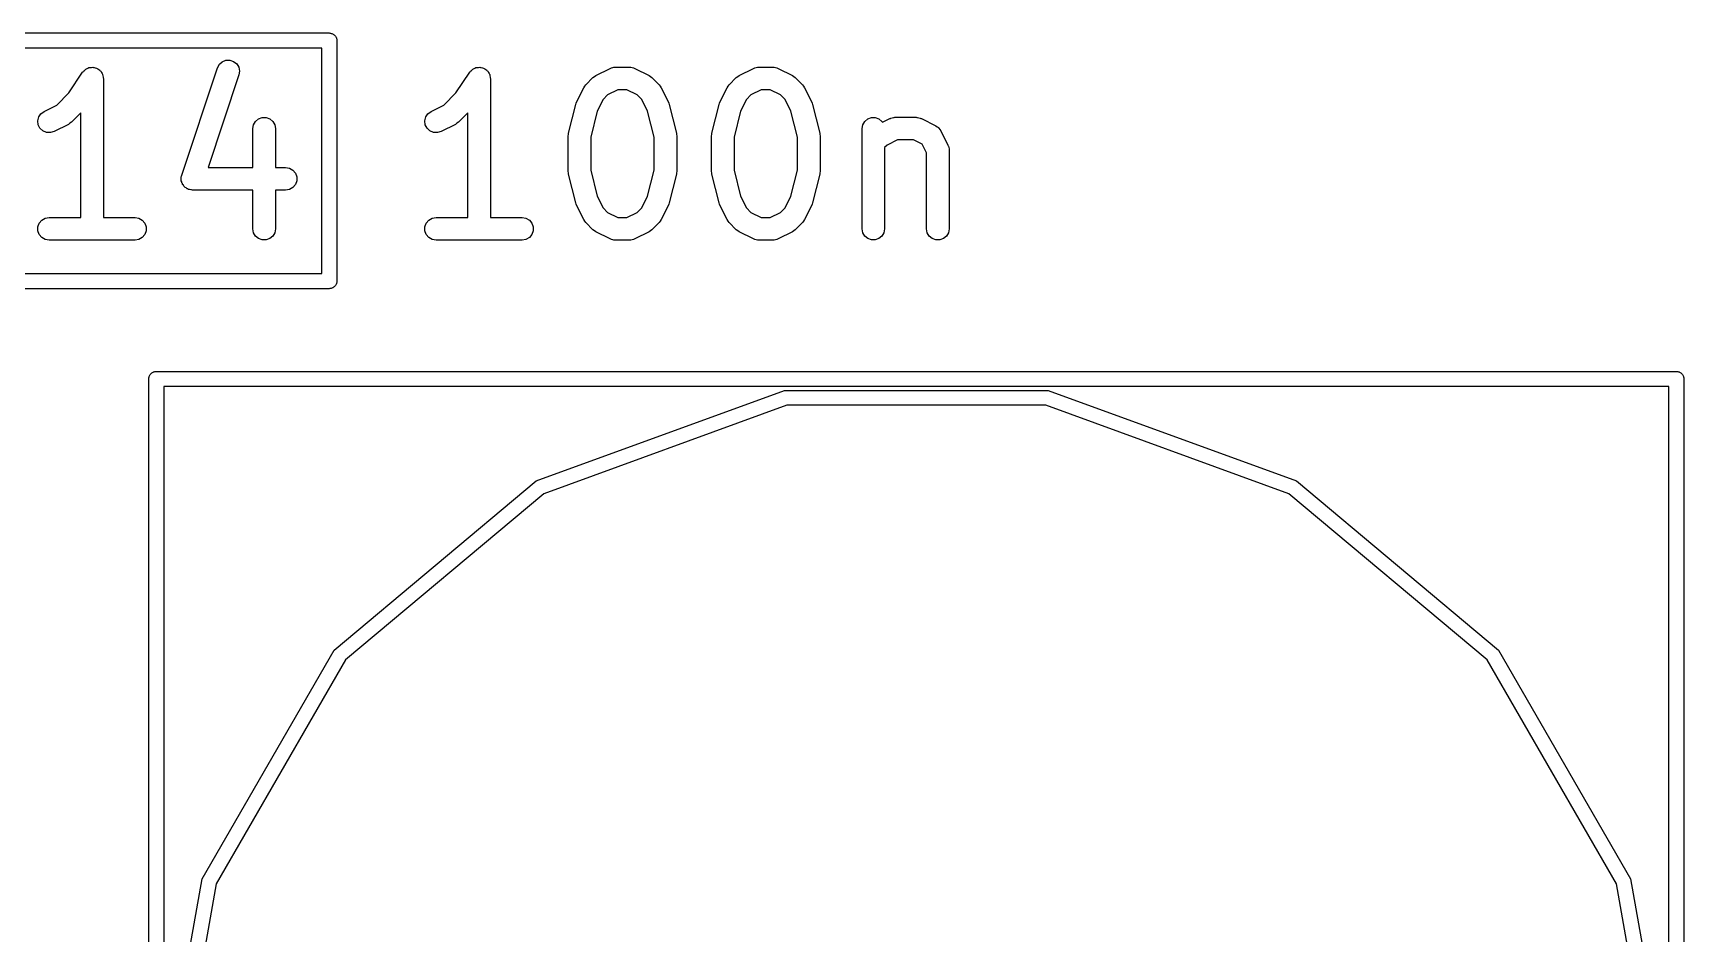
# Model space of a CAD drawing. Extents: x 1 to 57, y -99 to 45.
# Drawn here: x 34.13 to 45.1, y -92.13 to -86.15 of the extents above; entities that cross this region are included whole.
import ezdxf

# ---------------------------------------------------------------- set-up
doc = ezdxf.new("R2010")
doc.units = 0
doc.header["$MEASUREMENT"] = 0
doc.layers.add('BLACK', color=7, linetype='CONTINUOUS')

msp = doc.modelspace()

# ---------------------------------------------------------------- linework, layer by layer
at = {"layer": 'Black'}
for p, q in [((32.9, -86.15), (36.1, -86.15)), ((36.1, -86.15), (36.1043, -86.1508)), ((36.1043, -86.1508), (36.1087, -86.1508)), ((36.1087, -86.1508), (36.1128, -86.1523)), ((36.1128, -86.1523), (36.1171, -86.153)), ((36.1171, -86.153), (36.1209, -86.1552)), ((36.1209, -86.1552), (36.125, -86.1567)), ((36.125, -86.1567), (36.1284, -86.1595)), ((36.1284, -86.1595), (36.1321, -86.1617)), ((36.1321, -86.1617), (36.135, -86.165)), ((36.135, -86.165), (36.1383, -86.1679)), ((36.1383, -86.1679), (36.1405, -86.1716)), ((36.1405, -86.1716), (36.1433, -86.175)), ((36.1433, -86.175), (36.1448, -86.1791)), ((36.1448, -86.1791), (36.147, -86.1829)), ((36.147, -86.1829), (36.1477, -86.1872)), ((36.1477, -86.1872), (36.1492, -86.1913)), ((36.1492, -86.1913), (36.1492, -86.1957)), ((36.1492, -86.1957), (36.15, -86.2)), ((36.15, -86.2), (36.15, -87.8)), ((36.05, -86.25), (32.95, -86.25)), ((36.05, -87.75), (36.05, -86.25)), ((34.3703, -86.5475), (34.4614, -86.4108)), ((34.4614, -86.4108), (34.4643, -86.4078)), ((34.4643, -86.4078), (34.4664, -86.4042)), ((34.4664, -86.4042), (34.4732, -86.3984)), ((34.4732, -86.3984), (34.4794, -86.3919)), ((34.4794, -86.3919), (34.4831, -86.3901)), ((34.4831, -86.3901), (34.4863, -86.3874)), ((34.4863, -86.3874), (34.4947, -86.3844)), ((34.4947, -86.3844), (34.5027, -86.3804)), ((34.5027, -86.3804), (34.5069, -86.3799)), ((34.5069, -86.3799), (34.5108, -86.3785)), ((34.5108, -86.3785), (34.5197, -86.3785)), ((34.5197, -86.3785), (34.5286, -86.3775)), ((34.5286, -86.3775), (34.5327, -86.3785)), ((34.5327, -86.3785), (34.5368, -86.3785)), ((34.5368, -86.3785), (34.5452, -86.3816)), ((34.5452, -86.3816), (34.5539, -86.3837)), ((34.5539, -86.3837), (34.5574, -86.386)), ((34.5574, -86.386), (34.5613, -86.3874)), ((34.5613, -86.3874), (34.5682, -86.3932)), ((34.5682, -86.3932), (34.5756, -86.3981)), ((34.5756, -86.3981), (34.5781, -86.4015)), ((34.5781, -86.4015), (34.5813, -86.4042)), ((34.5813, -86.4042), (34.5857, -86.4119)), ((34.5857, -86.4119), (34.591, -86.4191)), ((34.591, -86.4191), (34.5922, -86.4231)), ((34.5922, -86.4231), (34.5943, -86.4267)), ((34.5943, -86.4267), (34.5958, -86.4355)), ((35.1193, -87.0953), (35.3574, -86.381)), ((35.4997, -86.4285), (35.2945, -87.044)), ((35.3574, -86.381), (35.3698, -86.3581)), ((35.3698, -86.3581), (35.3893, -86.3409)), ((35.3893, -86.3409), (35.4135, -86.3313)), ((35.4135, -86.3313), (35.4396, -86.3306)), ((35.4396, -86.3306), (35.4643, -86.3388)), ((35.4643, -86.3388), (35.4847, -86.355)), ((35.4847, -86.355), (35.4983, -86.3772)), ((35.4983, -86.3772), (35.5035, -86.4027)), ((35.5035, -86.4027), (35.4997, -86.4285)), ((36.9417, -86.5475), (37.0328, -86.4108)), ((37.0328, -86.4108), (37.0357, -86.4078)), ((37.0357, -86.4078), (37.0378, -86.4042)), ((37.0378, -86.4042), (37.0446, -86.3984)), ((37.0446, -86.3984), (37.0508, -86.3919)), ((37.0508, -86.3919), (37.0546, -86.3901)), ((37.0546, -86.3901), (37.0577, -86.3874)), ((37.0577, -86.3874), (37.0662, -86.3844)), ((37.0662, -86.3844), (37.0742, -86.3804)), ((37.0742, -86.3804), (37.0783, -86.3799)), ((37.0783, -86.3799), (37.0822, -86.3785)), ((37.0822, -86.3785), (37.0912, -86.3785)), ((37.0912, -86.3785), (37.1001, -86.3775)), ((37.1001, -86.3775), (37.1041, -86.3785)), ((37.1041, -86.3785), (37.1083, -86.3785)), ((37.1083, -86.3785), (37.1167, -86.3816)), ((37.1167, -86.3816), (37.1254, -86.3837)), ((37.1254, -86.3837), (37.1288, -86.386)), ((37.1288, -86.386), (37.1327, -86.3874)), ((37.1327, -86.3874), (37.1396, -86.3932)), ((37.1396, -86.3932), (37.147, -86.3981)), ((37.147, -86.3981), (37.1495, -86.4015)), ((37.1495, -86.4015), (37.1527, -86.4042)), ((37.1527, -86.4042), (37.1572, -86.4119)), ((37.1572, -86.4119), (37.1625, -86.4191)), ((37.1625, -86.4191), (37.1636, -86.4231)), ((37.1636, -86.4231), (37.1657, -86.4267)), ((37.1657, -86.4267), (37.1673, -86.4355)), ((37.8712, -86.4329), (37.9665, -86.3853)), ((37.9665, -86.3853), (37.9706, -86.3841)), ((37.9706, -86.3841), (37.9743, -86.3819)), ((37.9743, -86.3819), (37.983, -86.3804)), ((37.983, -86.3804), (37.9914, -86.3779)), ((37.9914, -86.3779), (37.9957, -86.3781)), ((37.9957, -86.3781), (38, -86.3774)), ((38, -86.3774), (38.0952, -86.3774)), ((38.0952, -86.3774), (38.0995, -86.3781)), ((38.0995, -86.3781), (38.1038, -86.3779)), ((38.1038, -86.3779), (38.1122, -86.3804)), ((38.1122, -86.3804), (38.1209, -86.3819)), ((38.1209, -86.3819), (38.1246, -86.3841)), ((38.1246, -86.3841), (38.1288, -86.3853)), ((38.1288, -86.3853), (38.224, -86.4329)), ((38.8236, -86.4329), (38.9188, -86.3853)), ((38.9188, -86.3853), (38.923, -86.3841)), ((38.923, -86.3841), (38.9267, -86.3819)), ((38.9267, -86.3819), (38.9354, -86.3804)), ((38.9354, -86.3804), (38.9438, -86.3779)), ((38.9438, -86.3779), (38.9481, -86.3781)), ((38.9481, -86.3781), (38.9524, -86.3774)), ((38.9524, -86.3774), (39.0476, -86.3774)), ((39.0476, -86.3774), (39.0519, -86.3781)), ((39.0519, -86.3781), (39.0562, -86.3779)), ((39.0562, -86.3779), (39.0646, -86.3804)), ((39.0646, -86.3804), (39.0733, -86.3819)), ((39.0733, -86.3819), (39.077, -86.3841)), ((39.077, -86.3841), (39.0812, -86.3853)), ((39.0812, -86.3853), (39.1764, -86.4329)), ((34.5958, -86.4355), (34.5984, -86.4441)), ((34.5984, -86.4441), (34.5981, -86.4483)), ((34.5981, -86.4483), (34.5988, -86.4524)), ((34.5988, -86.4524), (34.5988, -87.3774)), ((37.1673, -86.4355), (37.1698, -86.4441)), ((37.1698, -86.4441), (37.1695, -86.4483)), ((37.1695, -86.4483), (37.1702, -86.4524)), ((37.1702, -86.4524), (37.1702, -87.3774)), ((37.7424, -86.6093), (37.7901, -86.5141)), ((37.7901, -86.5141), (37.7972, -86.5044)), ((37.7972, -86.5044), (37.8041, -86.4946)), ((37.8041, -86.4946), (37.8517, -86.447)), ((37.8517, -86.447), (37.8616, -86.4401)), ((37.8616, -86.4401), (37.8712, -86.4329)), ((38.0177, -86.5274), (37.9492, -86.5616)), ((38.0775, -86.5274), (38.0177, -86.5274)), ((38.146, -86.5616), (38.0775, -86.5274)), ((38.224, -86.4329), (38.2337, -86.4401)), ((38.2337, -86.4401), (38.2435, -86.447)), ((38.2435, -86.447), (38.2911, -86.4946)), ((38.2911, -86.4946), (38.298, -86.5044)), ((38.298, -86.5044), (38.3052, -86.5141)), ((38.3052, -86.5141), (38.3528, -86.6093)), ((38.6948, -86.6093), (38.7424, -86.5141)), ((38.7424, -86.5141), (38.7496, -86.5044)), ((38.7496, -86.5044), (38.7565, -86.4946)), ((38.7565, -86.4946), (38.8041, -86.447)), ((38.8041, -86.447), (38.8139, -86.4401)), ((38.8139, -86.4401), (38.8236, -86.4329)), ((38.9701, -86.5274), (38.9016, -86.5616)), ((39.0299, -86.5274), (38.9701, -86.5274)), ((39.0984, -86.5616), (39.0299, -86.5274)), ((39.1764, -86.4329), (39.1861, -86.4401)), ((39.1861, -86.4401), (39.1959, -86.447)), ((39.1959, -86.447), (39.2435, -86.4946)), ((39.2435, -86.4946), (39.2504, -86.5044)), ((39.2504, -86.5044), (39.2576, -86.5141)), ((39.2576, -86.5141), (39.3052, -86.6093)), ((34.2046, -86.671), (34.2889, -86.6288)), ((34.2889, -86.6288), (34.3703, -86.5475)), ((36.776, -86.671), (36.8603, -86.6288)), ((36.8603, -86.6288), (36.9417, -86.5475)), ((37.6891, -86.8151), (37.7368, -86.6247)), ((37.7368, -86.6247), (37.7401, -86.6172)), ((37.7401, -86.6172), (37.7424, -86.6093)), ((37.9188, -86.592), (37.8803, -86.669)), ((37.9492, -86.5616), (37.9188, -86.592)), ((38.1765, -86.592), (38.146, -86.5616)), ((38.215, -86.669), (38.1765, -86.592)), ((38.3528, -86.6093), (38.3551, -86.6172)), ((38.3551, -86.6172), (38.3585, -86.6247)), ((38.3585, -86.6247), (38.4061, -86.8151)), ((38.6415, -86.8151), (38.6891, -86.6247)), ((38.6891, -86.6247), (38.6925, -86.6172)), ((38.6925, -86.6172), (38.6948, -86.6093)), ((38.8712, -86.592), (38.8327, -86.669)), ((38.9016, -86.5616), (38.8712, -86.592)), ((39.1288, -86.592), (39.0984, -86.5616)), ((39.1673, -86.669), (39.1288, -86.592)), ((39.3052, -86.6093), (39.3075, -86.6172)), ((39.3075, -86.6172), (39.3109, -86.6247)), ((39.3109, -86.6247), (39.3585, -86.8151)), ((34.1632, -86.7336), (34.1693, -86.7083)), ((34.1662, -86.7595), (34.1632, -86.7336)), ((34.1779, -86.7828), (34.1662, -86.7595)), ((34.1693, -86.7083), (34.1836, -86.6865)), ((34.1836, -86.6865), (34.2046, -86.671)), ((34.3669, -86.7576), (34.2716, -86.8052)), ((34.3765, -86.7504), (34.3669, -86.7576)), ((34.3864, -86.7435), (34.3765, -86.7504)), ((34.4488, -86.6811), (34.3864, -86.7435)), ((34.4488, -87.3774), (34.4488, -86.6811)), ((35.5962, -86.7601), (35.6092, -86.7375)), ((35.6092, -86.7375), (35.6292, -86.7208)), ((35.6292, -86.7208), (35.6536, -86.7119)), ((35.6536, -86.7119), (35.6797, -86.7119)), ((35.6797, -86.7119), (35.7042, -86.7208)), ((35.7042, -86.7208), (35.7241, -86.7375)), ((35.7241, -86.7375), (35.7371, -86.7601)), ((36.7347, -86.7336), (36.7407, -86.7083)), ((36.7376, -86.7595), (36.7347, -86.7336)), ((36.7493, -86.7828), (36.7376, -86.7595)), ((36.7407, -86.7083), (36.7551, -86.6865)), ((36.7551, -86.6865), (36.776, -86.671)), ((36.9383, -86.7576), (36.8431, -86.8052)), ((36.948, -86.7504), (36.9383, -86.7576)), ((36.9578, -86.7435), (36.948, -86.7504)), ((37.0202, -86.6811), (36.9578, -86.7435)), ((37.0202, -87.3774), (37.0202, -86.6811)), ((37.8803, -86.669), (37.8369, -86.8426)), ((38.2583, -86.8426), (38.215, -86.669)), ((38.8327, -86.669), (38.7893, -86.8426)), ((39.2107, -86.8426), (39.1673, -86.669)), ((39.6438, -86.7601), (39.6568, -86.7375)), ((39.6568, -86.7375), (39.6768, -86.7208)), ((39.6768, -86.7208), (39.7013, -86.7119)), ((39.7013, -86.7119), (39.7273, -86.7119)), ((39.7273, -86.7119), (39.7518, -86.7208)), ((39.7518, -86.7208), (39.7717, -86.7375)), ((39.7717, -86.7375), (39.7749, -86.743)), ((39.7749, -86.743), (39.8236, -86.7186)), ((39.8236, -86.7186), (39.8277, -86.7174)), ((39.8277, -86.7174), (39.8315, -86.7152)), ((39.8315, -86.7152), (39.8401, -86.7137)), ((39.8401, -86.7137), (39.8486, -86.7112)), ((39.8486, -86.7112), (39.8529, -86.7115)), ((39.8529, -86.7115), (39.8571, -86.7107)), ((39.8571, -86.7107), (40, -86.7107)), ((40, -86.7107), (40.0043, -86.7115)), ((40.0043, -86.7115), (40.0086, -86.7112)), ((40.0086, -86.7112), (40.017, -86.7137)), ((40.017, -86.7137), (40.0257, -86.7152)), ((40.0257, -86.7152), (40.0294, -86.7174)), ((40.0294, -86.7174), (40.0335, -86.7186)), ((40.0335, -86.7186), (40.1288, -86.7663)), ((34.1968, -86.8007), (34.1779, -86.7828)), ((34.2207, -86.811), (34.1968, -86.8007)), ((34.2467, -86.8126), (34.2207, -86.811)), ((34.2716, -86.8052), (34.2467, -86.8126)), ((35.5917, -86.7857), (35.5962, -86.7601)), ((35.5917, -87.044), (35.5917, -86.7857)), ((35.7371, -86.7601), (35.7417, -86.7857)), ((35.7417, -86.7857), (35.7417, -87.044)), ((36.7682, -86.8007), (36.7493, -86.7828)), ((36.7921, -86.811), (36.7682, -86.8007)), ((36.8181, -86.8126), (36.7921, -86.811)), ((36.8431, -86.8052), (36.8181, -86.8126)), ((37.6869, -86.8333), (37.6885, -86.8243)), ((37.6869, -87.0714), (37.6869, -86.8333)), ((37.6885, -86.8243), (37.6891, -86.8151)), ((37.8369, -86.8426), (37.8369, -87.0622)), ((38.2583, -87.0622), (38.2583, -86.8426)), ((38.4061, -86.8151), (38.4067, -86.8243)), ((38.4067, -86.8243), (38.4083, -86.8333)), ((38.4083, -86.8333), (38.4083, -87.0714)), ((38.6393, -86.8333), (38.6409, -86.8243)), ((38.6393, -87.0714), (38.6393, -86.8333)), ((38.6409, -86.8243), (38.6415, -86.8151)), ((38.7893, -86.8426), (38.7893, -87.0622)), ((39.2107, -87.0622), (39.2107, -86.8426)), ((39.3585, -86.8151), (39.3591, -86.8243)), ((39.3591, -86.8243), (39.3607, -86.8333)), ((39.3607, -86.8333), (39.3607, -87.0714)), ((39.6393, -86.7857), (39.6438, -86.7601)), ((39.6393, -87.4524), (39.6393, -86.7857)), ((39.8748, -86.8607), (39.8063, -86.895)), ((39.9823, -86.8607), (39.8748, -86.8607)), ((40.0393, -86.8892), (39.9823, -86.8607)), ((40.1288, -86.7663), (40.1376, -86.7728)), ((40.1376, -86.7728), (40.1468, -86.7789)), ((40.1468, -86.7789), (40.148, -86.7805)), ((40.148, -86.7805), (40.1497, -86.7818)), ((40.1497, -86.7818), (40.1558, -86.791)), ((40.1558, -86.791), (40.1623, -86.7998)), ((40.1623, -86.7998), (40.2099, -86.895)), ((39.8063, -86.895), (39.7893, -86.912)), ((39.7893, -86.912), (39.7893, -87.4524)), ((40.0679, -86.9463), (40.0393, -86.8892)), ((40.0679, -87.4524), (40.0679, -86.9463)), ((40.2099, -86.895), (40.2112, -86.8992)), ((40.2112, -86.8992), (40.2133, -86.9029)), ((40.2133, -86.9029), (40.2149, -86.9116)), ((40.2149, -86.9116), (40.2174, -86.92)), ((40.2174, -86.92), (40.2171, -86.9243)), ((40.2171, -86.9243), (40.2179, -86.9286)), ((40.2179, -86.9286), (40.2179, -87.4524)), ((35.2945, -87.044), (35.5917, -87.044)), ((35.7417, -87.044), (35.8095, -87.044)), ((35.8095, -87.044), (35.8352, -87.0486)), ((35.8352, -87.0486), (35.8577, -87.0616)), ((35.8577, -87.0616), (35.8745, -87.0815)), ((35.8745, -87.0815), (35.8834, -87.106)), ((37.6885, -87.0805), (37.6869, -87.0714)), ((37.6891, -87.0896), (37.6885, -87.0805)), ((37.8369, -87.0622), (37.8803, -87.2357)), ((38.215, -87.2357), (38.2583, -87.0622)), ((38.4067, -87.0805), (38.4061, -87.0896)), ((38.4083, -87.0714), (38.4067, -87.0805)), ((38.6409, -87.0805), (38.6393, -87.0714)), ((38.6415, -87.0896), (38.6409, -87.0805)), ((38.7893, -87.0622), (38.8327, -87.2357)), ((39.1673, -87.2357), (39.2107, -87.0622)), ((39.3591, -87.0805), (39.3585, -87.0896)), ((39.3607, -87.0714), (39.3591, -87.0805)), ((35.1155, -87.1211), (35.1166, -87.1136)), ((35.1166, -87.1265), (35.1155, -87.1211)), ((35.1166, -87.106), (35.1185, -87.1008)), ((35.1166, -87.1136), (35.1166, -87.106)), ((35.1166, -87.1321), (35.1166, -87.1265)), ((35.1192, -87.1392), (35.1166, -87.1321)), ((35.1185, -87.1008), (35.1193, -87.0953)), ((35.1207, -87.1466), (35.1192, -87.1392)), ((35.1236, -87.1513), (35.1207, -87.1466)), ((35.1255, -87.1565), (35.1236, -87.1513)), ((35.1304, -87.1624), (35.1255, -87.1565)), ((35.1344, -87.1688), (35.1304, -87.1624)), ((35.1387, -87.1723), (35.1344, -87.1688)), ((35.1423, -87.1765), (35.1387, -87.1723)), ((35.1488, -87.1803), (35.1423, -87.1765)), ((35.1548, -87.185), (35.1488, -87.1803)), ((35.16, -87.1868), (35.1548, -87.185)), ((35.1648, -87.1895), (35.16, -87.1868)), ((35.1723, -87.1908), (35.1648, -87.1895)), ((35.1795, -87.1932), (35.1723, -87.1908)), ((35.185, -87.1931), (35.1795, -87.1932)), ((35.1905, -87.194), (35.185, -87.1931)), ((35.5917, -87.194), (35.1905, -87.194)), ((35.5917, -87.4524), (35.5917, -87.194)), ((35.8095, -87.194), (35.7417, -87.194)), ((35.7417, -87.194), (35.7417, -87.4524)), ((35.8352, -87.1895), (35.8095, -87.194)), ((35.8577, -87.1765), (35.8352, -87.1895)), ((35.8745, -87.1565), (35.8577, -87.1765)), ((35.8834, -87.1321), (35.8745, -87.1565)), ((35.8834, -87.106), (35.8834, -87.1321)), ((37.7368, -87.2801), (37.6891, -87.0896)), ((38.4061, -87.0896), (38.3585, -87.2801)), ((38.6891, -87.2801), (38.6415, -87.0896)), ((39.3585, -87.0896), (39.3109, -87.2801)), ((37.7401, -87.2876), (37.7368, -87.2801)), ((37.7424, -87.2954), (37.7401, -87.2876)), ((37.7901, -87.3907), (37.7424, -87.2954)), ((37.8803, -87.2357), (37.9188, -87.3127)), ((38.1765, -87.3127), (38.215, -87.2357)), ((38.3528, -87.2954), (38.3052, -87.3907)), ((38.3551, -87.2876), (38.3528, -87.2954)), ((38.3585, -87.2801), (38.3551, -87.2876)), ((38.6925, -87.2876), (38.6891, -87.2801)), ((38.6948, -87.2954), (38.6925, -87.2876)), ((38.7424, -87.3907), (38.6948, -87.2954)), ((38.8327, -87.2357), (38.8712, -87.3127)), ((39.1288, -87.3127), (39.1673, -87.2357)), ((39.3052, -87.2954), (39.2576, -87.3907)), ((39.3075, -87.2876), (39.3052, -87.2954)), ((39.3109, -87.2801), (39.3075, -87.2876)), ((34.1642, -87.4394), (34.1731, -87.4149)), ((34.1731, -87.4149), (34.1899, -87.3949)), ((34.1899, -87.3949), (34.2124, -87.3819)), ((34.2124, -87.3819), (34.2381, -87.3774)), ((34.2381, -87.3774), (34.4488, -87.3774)), ((34.5988, -87.3774), (34.8095, -87.3774)), ((34.8095, -87.3774), (34.8352, -87.3819)), ((34.8352, -87.3819), (34.8577, -87.3949)), ((34.8577, -87.3949), (34.8745, -87.4149)), ((34.8745, -87.4149), (34.8834, -87.4394)), ((36.7357, -87.4394), (36.7446, -87.4149)), ((36.7446, -87.4149), (36.7613, -87.3949)), ((36.7613, -87.3949), (36.7839, -87.3819)), ((36.7839, -87.3819), (36.8095, -87.3774)), ((36.8095, -87.3774), (37.0202, -87.3774)), ((37.1702, -87.3774), (37.381, -87.3774)), ((37.381, -87.3774), (37.4066, -87.3819)), ((37.4066, -87.3819), (37.4292, -87.3949)), ((37.4292, -87.3949), (37.4459, -87.4149)), ((37.4459, -87.4149), (37.4548, -87.4394)), ((37.7972, -87.4003), (37.7901, -87.3907)), ((37.8041, -87.4102), (37.7972, -87.4003)), ((37.8517, -87.4578), (37.8041, -87.4102)), ((37.9188, -87.3127), (37.9492, -87.3431)), ((37.9492, -87.3431), (38.0177, -87.3774)), ((38.0177, -87.3774), (38.0775, -87.3774)), ((38.0775, -87.3774), (38.146, -87.3431)), ((38.146, -87.3431), (38.1765, -87.3127)), ((38.2911, -87.4102), (38.2435, -87.4578)), ((38.298, -87.4003), (38.2911, -87.4102)), ((38.3052, -87.3907), (38.298, -87.4003)), ((38.7496, -87.4003), (38.7424, -87.3907)), ((38.7565, -87.4102), (38.7496, -87.4003)), ((38.8041, -87.4578), (38.7565, -87.4102)), ((38.8712, -87.3127), (38.9016, -87.3431)), ((38.9016, -87.3431), (38.9701, -87.3774)), ((38.9701, -87.3774), (39.0299, -87.3774)), ((39.0299, -87.3774), (39.0984, -87.3431)), ((39.0984, -87.3431), (39.1288, -87.3127)), ((39.2435, -87.4102), (39.1959, -87.4578)), ((39.2504, -87.4003), (39.2435, -87.4102)), ((39.2576, -87.3907), (39.2504, -87.4003)), ((34.1642, -87.4654), (34.1642, -87.4394)), ((34.1731, -87.4899), (34.1642, -87.4654)), ((34.1899, -87.5098), (34.1731, -87.4899)), ((34.2124, -87.5229), (34.1899, -87.5098)), ((34.2381, -87.5274), (34.2124, -87.5229)), ((34.8095, -87.5274), (34.2381, -87.5274)), ((34.8352, -87.5229), (34.8095, -87.5274)), ((34.8577, -87.5098), (34.8352, -87.5229)), ((34.8745, -87.4899), (34.8577, -87.5098)), ((34.8834, -87.4654), (34.8745, -87.4899)), ((34.8834, -87.4394), (34.8834, -87.4654)), ((35.5962, -87.478), (35.5917, -87.4524)), ((35.6092, -87.5006), (35.5962, -87.478)), ((35.6292, -87.5173), (35.6092, -87.5006)), ((35.6536, -87.5262), (35.6292, -87.5173)), ((35.6797, -87.5262), (35.6536, -87.5262)), ((35.7042, -87.5173), (35.6797, -87.5262)), ((35.7241, -87.5006), (35.7042, -87.5173)), ((35.7371, -87.478), (35.7241, -87.5006)), ((35.7417, -87.4524), (35.7371, -87.478)), ((36.7357, -87.4654), (36.7357, -87.4394)), ((36.7446, -87.4899), (36.7357, -87.4654)), ((36.7613, -87.5098), (36.7446, -87.4899)), ((36.7839, -87.5229), (36.7613, -87.5098)), ((36.8095, -87.5274), (36.7839, -87.5229)), ((37.381, -87.5274), (36.8095, -87.5274)), ((37.4066, -87.5229), (37.381, -87.5274)), ((37.4292, -87.5098), (37.4066, -87.5229)), ((37.4459, -87.4899), (37.4292, -87.5098)), ((37.4548, -87.4654), (37.4459, -87.4899)), ((37.4548, -87.4394), (37.4548, -87.4654)), ((37.8616, -87.4647), (37.8517, -87.4578)), ((37.8712, -87.4718), (37.8616, -87.4647)), ((37.9665, -87.5195), (37.8712, -87.4718)), ((37.9706, -87.5207), (37.9665, -87.5195)), ((37.9743, -87.5229), (37.9706, -87.5207)), ((37.983, -87.5244), (37.9743, -87.5229)), ((37.9914, -87.5269), (37.983, -87.5244)), ((37.9957, -87.5266), (37.9914, -87.5269)), ((38, -87.5274), (37.9957, -87.5266)), ((38.0952, -87.5274), (38, -87.5274)), ((38.0995, -87.5266), (38.0952, -87.5274)), ((38.1038, -87.5269), (38.0995, -87.5266)), ((38.1122, -87.5244), (38.1038, -87.5269)), ((38.1209, -87.5229), (38.1122, -87.5244)), ((38.1246, -87.5207), (38.1209, -87.5229)), ((38.1288, -87.5195), (38.1246, -87.5207)), ((38.224, -87.4718), (38.1288, -87.5195)), ((38.2337, -87.4647), (38.224, -87.4718)), ((38.2435, -87.4578), (38.2337, -87.4647)), ((38.8139, -87.4647), (38.8041, -87.4578)), ((38.8236, -87.4718), (38.8139, -87.4647)), ((38.9188, -87.5195), (38.8236, -87.4718)), ((38.923, -87.5207), (38.9188, -87.5195)), ((38.9267, -87.5229), (38.923, -87.5207)), ((38.9354, -87.5244), (38.9267, -87.5229)), ((38.9438, -87.5269), (38.9354, -87.5244)), ((38.9481, -87.5266), (38.9438, -87.5269)), ((38.9524, -87.5274), (38.9481, -87.5266)), ((39.0476, -87.5274), (38.9524, -87.5274)), ((39.0519, -87.5266), (39.0476, -87.5274)), ((39.0562, -87.5269), (39.0519, -87.5266)), ((39.0646, -87.5244), (39.0562, -87.5269)), ((39.0733, -87.5229), (39.0646, -87.5244)), ((39.077, -87.5207), (39.0733, -87.5229)), ((39.0812, -87.5195), (39.077, -87.5207)), ((39.1764, -87.4718), (39.0812, -87.5195)), ((39.1861, -87.4647), (39.1764, -87.4718)), ((39.1959, -87.4578), (39.1861, -87.4647)), ((39.6438, -87.478), (39.6393, -87.4524)), ((39.6568, -87.5006), (39.6438, -87.478)), ((39.6768, -87.5173), (39.6568, -87.5006)), ((39.7013, -87.5262), (39.6768, -87.5173)), ((39.7273, -87.5262), (39.7013, -87.5262)), ((39.7518, -87.5173), (39.7273, -87.5262)), ((39.7717, -87.5006), (39.7518, -87.5173)), ((39.7848, -87.478), (39.7717, -87.5006)), ((39.7893, -87.4524), (39.7848, -87.478)), ((40.0724, -87.478), (40.0679, -87.4524)), ((40.0854, -87.5006), (40.0724, -87.478)), ((40.1054, -87.5173), (40.0854, -87.5006)), ((40.1298, -87.5262), (40.1054, -87.5173)), ((40.1559, -87.5262), (40.1298, -87.5262)), ((40.1804, -87.5173), (40.1559, -87.5262)), ((40.2003, -87.5006), (40.1804, -87.5173)), ((40.2133, -87.478), (40.2003, -87.5006)), ((40.2179, -87.4524), (40.2133, -87.478)), ((36.1, -87.85), (32.9, -87.85)), ((32.95, -87.75), (36.05, -87.75)), ((36.1043, -87.8492), (36.1, -87.85)), ((36.1087, -87.8492), (36.1043, -87.8492)), ((36.1128, -87.8477), (36.1087, -87.8492)), ((36.1171, -87.847), (36.1128, -87.8477)), ((36.1209, -87.8448), (36.1171, -87.847)), ((36.125, -87.8433), (36.1209, -87.8448)), ((36.1284, -87.8405), (36.125, -87.8433)), ((36.1321, -87.8383), (36.1284, -87.8405)), ((36.135, -87.835), (36.1321, -87.8383)), ((36.1383, -87.8321), (36.135, -87.835)), ((36.1405, -87.8284), (36.1383, -87.8321)), ((36.1433, -87.825), (36.1405, -87.8284)), ((36.1448, -87.8209), (36.1433, -87.825)), ((36.147, -87.8171), (36.1448, -87.8209)), ((36.1477, -87.8128), (36.147, -87.8171)), ((36.1492, -87.8087), (36.1477, -87.8128)), ((36.15, -87.8), (36.1492, -87.8043)), ((36.1492, -87.8043), (36.1492, -87.8087)), ((34.925, -88.4067), (34.9291, -88.4052)), ((34.9291, -88.4052), (34.9329, -88.403)), ((34.9329, -88.403), (34.9372, -88.4023)), ((34.9372, -88.4023), (34.9413, -88.4008)), ((34.9413, -88.4008), (34.9457, -88.4008)), ((34.9457, -88.4008), (34.95, -88.4)), ((34.95, -88.4), (45.05, -88.4)), ((45.05, -88.4), (45.0543, -88.4008)), ((45.0543, -88.4008), (45.0587, -88.4008)), ((45.0587, -88.4008), (45.0628, -88.4023)), ((45.0628, -88.4023), (45.0671, -88.403)), ((45.0671, -88.403), (45.0709, -88.4052)), ((45.0709, -88.4052), (45.075, -88.4067)), ((34.9, -88.45), (34.9008, -88.4457)), ((34.9, -97.88), (34.9, -88.45)), ((34.9008, -88.4413), (34.9023, -88.4372)), ((34.9008, -88.4457), (34.9008, -88.4413)), ((34.9023, -88.4372), (34.903, -88.4329)), ((34.903, -88.4329), (34.9052, -88.4291)), ((34.9052, -88.4291), (34.9067, -88.425)), ((34.9067, -88.425), (34.9095, -88.4216)), ((34.9095, -88.4216), (34.9117, -88.4179)), ((34.9117, -88.4179), (34.915, -88.415)), ((34.915, -88.415), (34.9179, -88.4117)), ((34.9179, -88.4117), (34.9216, -88.4095)), ((34.9216, -88.4095), (34.925, -88.4067)), ((35, -88.5), (35, -93.2164)), ((45, -88.5), (35, -88.5)), ((45, -93.2164), (45, -88.5)), ((45.075, -88.4067), (45.0784, -88.4095)), ((45.0784, -88.4095), (45.0821, -88.4117)), ((45.0821, -88.4117), (45.085, -88.415)), ((45.085, -88.415), (45.0883, -88.4179)), ((45.0883, -88.4179), (45.0905, -88.4216)), ((45.0905, -88.4216), (45.0933, -88.425)), ((45.0933, -88.425), (45.0948, -88.4291)), ((45.0948, -88.4291), (45.097, -88.4329)), ((45.097, -88.4329), (45.0977, -88.4372)), ((45.0977, -88.4372), (45.0992, -88.4413)), ((45.0992, -88.4413), (45.0992, -88.4457)), ((45.0992, -88.4457), (45.1, -88.45)), ((45.1, -88.45), (45.1, -97.88)), ((37.475, -89.1266), (39.1231, -88.5267)), ((39.1231, -88.5267), (40.8769, -88.5267)), ((40.8769, -88.5267), (42.525, -89.1266)), ((39.1404, -88.6252), (37.525, -89.2132)), ((40.8596, -88.6252), (39.1404, -88.6252)), ((42.475, -89.2132), (40.8596, -88.6252)), ((36.1315, -90.2539), (37.475, -89.1266)), ((42.525, -89.1266), (43.8685, -90.2539)), ((37.525, -89.2132), (36.2081, -90.3182)), ((43.7919, -90.3182), (42.475, -89.2132)), ((35.2546, -91.7728), (36.1315, -90.2539)), ((43.8685, -90.2539), (44.7454, -91.7728)), ((36.2081, -90.3182), (35.3485, -91.807)), ((44.6515, -91.807), (43.7919, -90.3182)), ((35, -93.2164), (35.2546, -91.7728)), ((44.7454, -91.7728), (45, -93.2164)), ((35.3485, -91.807), (35.05, -93.5)), ((44.95, -93.5), (44.6515, -91.807))]:
    msp.add_line(p, q, dxfattribs=at)

doc.saveas('drawing.dxf')
